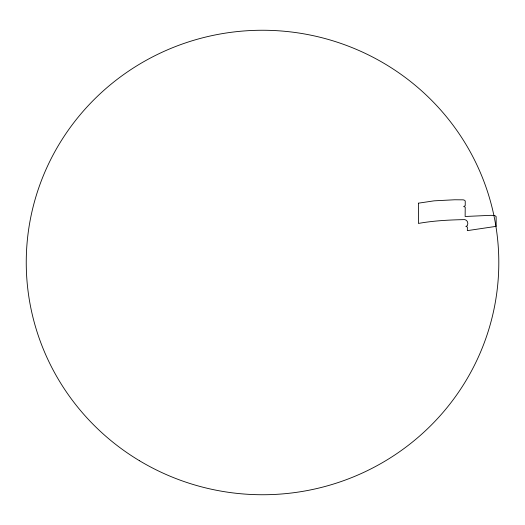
<?xml version="1.0" encoding="UTF-8"?>
<svg xmlns="http://www.w3.org/2000/svg" width="525" height="525" viewBox="0 0 525 525"><rect width="100%" height="100%" fill="white"/><g stroke="black" fill="none" stroke-linecap="round" stroke-linejoin="round"><path stroke-width="0.79" d="M418.589 203.149L418.412 223.433C433.059 220.802 447.963 219.975 462.827 219.647C466.482 218.866 468.845 221.977 467.388 225.56L465.839 226.459L467.381 227.01L467.348 230.632L496.158 226.354L496.138 216.549L494.917 215.631L491.078 215.316L465.137 216.49L465.216 207.073L463.654 206.581L465.229 205.629L465.242 201.219L464.789 200.353L463.293 199.841L454.611 199.776L434.162 200.832L418.589 203.149M139.453 460.714A236.283 232.247 0.5 0 0 498.737 268.203A236.283 232.247 0.5 0 0 149.395 58.57A236.283 232.247 0.5 0 0 139.453 460.714"/></g></svg>
